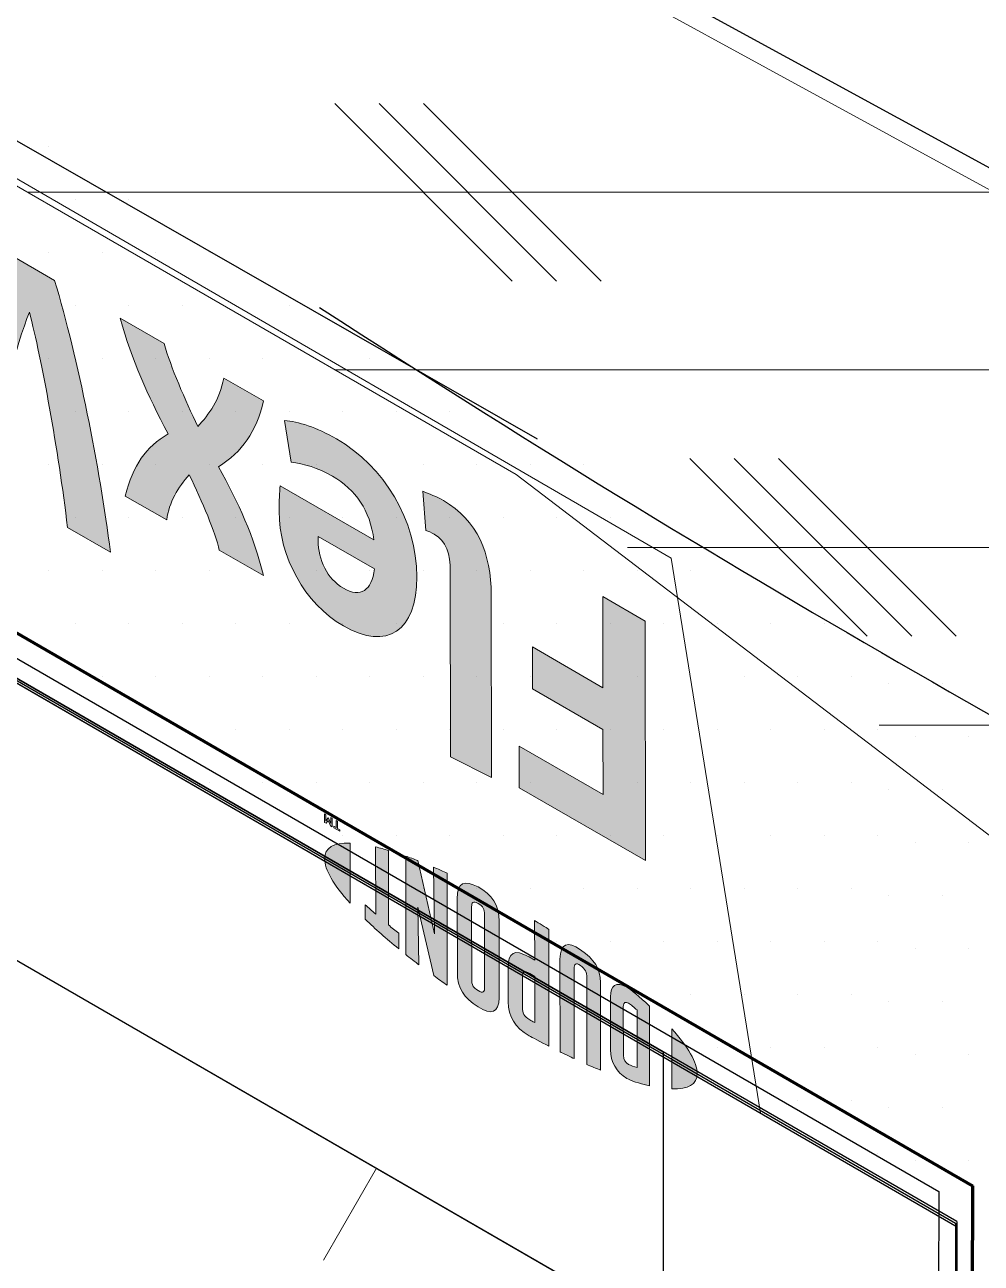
# Model space of a CAD drawing. Header units: inches. Extents: x -17.6 to 82.3, y -15.1 to 23.2.
# Drawn here: x 55.1765 to 55.5132, y 1.4627 to 1.8984 of the extents above; entities that cross this region are included whole.
import ezdxf

# ---------------------------------------------------------------- set-up
doc = ezdxf.new("R2010")
doc.units = ezdxf.units.IN
doc.header["$MEASUREMENT"] = 0
for name, color, linetype, lineweight in [('.ATI-DETAIL', 7, 'Continuous', 0), ('.ATI-HATCH', 7, 'Continuous', 0), ('G-ANNO-TTLB', 7, 'Continuous', 0), ('TYVEK', 7, 'Continuous', 0)]:
    doc.layers.add(name, color=color, linetype=linetype, lineweight=lineweight)

# ---------------------------------------------------------------- blocks, each defined once
blk = doc.blocks.new('Block_257')
at = {"layer": 'TYVEK', "true_color": 0x000000, "transparency": 33554687}
h = blk.add_hatch(color=18, dxfattribs=at)
h.dxf.hatch_style = 2
edge = h.paths.add_edge_path()
edge.add_spline(control_points=[(55.12259, 1.76128), (55.12259, 1.76128), (55.10736, 1.77006), (55.10736, 1.77006), (55.1113, 1.79584), (55.11817, 1.82499), (55.12702, 1.84299), (55.12702, 1.84299), (55.1434, 1.83355), (55.1434, 1.83355), (55.14852, 1.81555), (55.15313, 1.79521), (55.157, 1.77323), (55.16095, 1.7907), (55.16542, 1.80581), (55.17063, 1.81786), (55.17063, 1.81786), (55.18701, 1.80842), (55.18701, 1.80842), (55.19537, 1.78049), (55.20281, 1.7431), (55.20669, 1.71282), (55.20669, 1.71282), (55.19156, 1.72154), (55.19156, 1.72154), (55.18831, 1.74881), (55.18244, 1.78072), (55.17815, 1.79727), (55.17368, 1.78577), (55.16671, 1.7621), (55.1637, 1.73759), (55.1637, 1.73759), (55.15035, 1.74529), (55.15035, 1.74529), (55.1472, 1.77334), (55.1404, 1.80495), (55.13579, 1.82169), (55.13163, 1.81), (55.12571, 1.78489), (55.12259, 1.76128)], knot_values=[0, 0, 0, 0, 1, 1, 1, 2, 2, 2, 3, 3, 3, 4, 4, 4, 5, 5, 5, 6, 6, 6, 7, 7, 7, 8, 8, 8, 9, 9, 9, 10, 10, 10, 11, 11, 11, 12, 12, 12, 13, 13, 13, 13], degree=3, periodic=0)
h = blk.add_hatch(color=18, dxfattribs=at)
h.dxf.hatch_style = 2
edge = h.paths.add_edge_path()
edge.add_spline(control_points=[(55.24473, 1.74289), (55.25173, 1.72995), (55.25726, 1.71846), (55.26051, 1.70455), (55.26051, 1.70455), (55.24496, 1.71351), (55.24496, 1.71351), (55.2436, 1.71971), (55.23901, 1.73054), (55.23441, 1.74005), (55.23055, 1.73566), (55.22722, 1.73047), (55.2265, 1.72415), (55.2265, 1.72415), (55.21189, 1.73257), (55.21189, 1.73257), (55.21459, 1.74353), (55.21918, 1.74968), (55.22699, 1.75444), (55.21947, 1.76852), (55.21436, 1.7799), (55.21007, 1.79513), (55.21007, 1.79513), (55.22561, 1.78617), (55.22561, 1.78617), (55.22781, 1.77816), (55.23303, 1.76612), (55.23742, 1.75698), (55.24138, 1.76131), (55.24513, 1.76637), (55.24659, 1.77408), (55.24659, 1.77408), (55.26057, 1.76602), (55.26057, 1.76602), (55.25797, 1.755), (55.25307, 1.7482), (55.24473, 1.74289)], knot_values=[0, 0, 0, 0, 1, 1, 1, 2, 2, 2, 3, 3, 3, 4, 4, 4, 5, 5, 5, 6, 6, 6, 7, 7, 7, 8, 8, 8, 9, 9, 9, 10, 10, 10, 11, 11, 11, 12, 12, 12, 12], degree=3, periodic=0)
h = blk.add_hatch(color=18, dxfattribs=at)
h.dxf.hatch_style = 2
edge = h.paths.add_edge_path()
edge.add_spline(control_points=[(55.29961, 1.70693), (55.29961, 1.70693), (55.27979, 1.71835), (55.27979, 1.71835), (55.27979, 1.71835), (55.27979, 1.71691), (55.27979, 1.71691), (55.2798, 1.71016), (55.28293, 1.70342), (55.28867, 1.70012), (55.29472, 1.69663), (55.29868, 1.69928), (55.29961, 1.70693)], knot_values=[0, 0, 0, 0, 1, 1, 1, 2, 2, 2, 3, 3, 3, 4, 4, 4, 4], degree=3, periodic=0)
edge = h.paths.add_edge_path()
edge.add_spline(control_points=[(55.26797, 1.75911), (55.27256, 1.75887), (55.27934, 1.75665), (55.28623, 1.75268), (55.30303, 1.743), (55.31451, 1.7241), (55.31453, 1.70411), (55.31454, 1.68496), (55.30402, 1.67803), (55.28868, 1.68687), (55.27501, 1.69475), (55.26603, 1.71112), (55.26602, 1.72725), (55.26601, 1.73087), (55.26622, 1.73388), (55.26643, 1.73617), (55.26643, 1.73617), (55.2994, 1.71716), (55.2994, 1.71716), (55.29803, 1.72758), (55.29313, 1.73474), (55.28478, 1.73955), (55.27967, 1.7425), (55.27477, 1.744), (55.27028, 1.74442), (55.27028, 1.74442), (55.26797, 1.75911), (55.26797, 1.75911)], knot_values=[0, 0, 0, 0, 1, 1, 1, 2, 2, 2, 3, 3, 3, 4, 4, 4, 5, 5, 5, 6, 6, 6, 7, 7, 7, 8, 8, 8, 9, 9, 9, 9], degree=3, periodic=0)
h = blk.add_hatch(color=18, dxfattribs=at)
h.dxf.hatch_style = 2
edge = h.paths.add_edge_path()
edge.add_spline(control_points=[(55.32631, 1.70586), (55.32631, 1.71237), (55.32484, 1.7167), (55.32067, 1.71911), (55.31963, 1.71971), (55.31858, 1.72019), (55.31764, 1.72049), (55.31764, 1.72049), (55.31659, 1.73422), (55.31659, 1.73422), (55.31857, 1.73355), (55.32181, 1.73217), (55.32389, 1.73097), (55.33589, 1.72405), (55.3407, 1.71226), (55.34071, 1.69781), (55.34071, 1.69781), (55.34076, 1.6335), (55.34076, 1.6335), (55.34076, 1.6335), (55.32636, 1.64084), (55.32636, 1.64084), (55.32636, 1.64084), (55.32631, 1.70586), (55.32631, 1.70586)], knot_values=[0, 0, 0, 0, 1, 1, 1, 2, 2, 2, 3, 3, 3, 4, 4, 4, 5, 5, 5, 6, 6, 6, 7, 7, 7, 8, 8, 8, 8], degree=3, periodic=0)
h = blk.add_hatch(color=18, dxfattribs=at)
h.dxf.hatch_style = 2
edge = h.paths.add_edge_path()
edge.add_spline(control_points=[(55.39495, 1.68857), (55.39495, 1.68857), (55.39501, 1.60428), (55.39501, 1.60428), (55.39501, 1.60428), (55.35056, 1.6299), (55.35056, 1.6299), (55.35056, 1.6299), (55.35055, 1.64459), (55.35055, 1.64459), (55.35055, 1.64459), (55.38008, 1.62757), (55.38008, 1.62757), (55.38008, 1.62757), (55.38006, 1.65045), (55.38006, 1.65045), (55.38006, 1.65045), (55.35523, 1.66476), (55.35523, 1.66476), (55.35523, 1.66476), (55.35522, 1.67945), (55.35522, 1.67945), (55.35522, 1.67945), (55.38005, 1.66514), (55.38005, 1.66514), (55.38005, 1.66514), (55.38003, 1.69717), (55.38003, 1.69717), (55.38003, 1.69717), (55.39495, 1.68857), (55.39495, 1.68857)], knot_values=[0, 0, 0, 0, 1, 1, 1, 2, 2, 2, 3, 3, 3, 4, 4, 4, 5, 5, 5, 6, 6, 6, 7, 7, 7, 8, 8, 8, 9, 9, 9, 10, 10, 10, 10], degree=3, periodic=0)
at = {"layer": 'TYVEK'}
for points, knots in [([(55.12259, 1.76128), (55.12259, 1.76128), (55.10736, 1.77006), (55.10736, 1.77006), (55.1113, 1.79584), (55.11817, 1.82499), (55.12702, 1.84299), (55.12702, 1.84299), (55.1434, 1.83355), (55.1434, 1.83355), (55.14852, 1.81555), (55.15313, 1.79521), (55.157, 1.77323), (55.16095, 1.7907), (55.16542, 1.80581), (55.17063, 1.81786), (55.17063, 1.81786), (55.18701, 1.80842), (55.18701, 1.80842), (55.19537, 1.78049), (55.20281, 1.7431), (55.20669, 1.71282), (55.20669, 1.71282), (55.19156, 1.72154), (55.19156, 1.72154), (55.18831, 1.74881), (55.18244, 1.78072), (55.17815, 1.79727), (55.17368, 1.78577), (55.16671, 1.7621), (55.1637, 1.73759), (55.1637, 1.73759), (55.15035, 1.74529), (55.15035, 1.74529), (55.1472, 1.77334), (55.1404, 1.80495), (55.13579, 1.82169), (55.13163, 1.81), (55.12571, 1.78489), (55.12259, 1.76128)], [0, 0, 0, 0, 1, 1, 1, 2, 2, 2, 3, 3, 3, 4, 4, 4, 5, 5, 5, 6, 6, 6, 7, 7, 7, 8, 8, 8, 9, 9, 9, 10, 10, 10, 11, 11, 11, 12, 12, 12, 13, 13, 13, 13]), ([(55.24473, 1.74289), (55.25173, 1.72995), (55.25726, 1.71846), (55.26051, 1.70455), (55.26051, 1.70455), (55.24496, 1.71351), (55.24496, 1.71351), (55.2436, 1.71971), (55.23901, 1.73054), (55.23441, 1.74005), (55.23055, 1.73566), (55.22722, 1.73047), (55.2265, 1.72415), (55.2265, 1.72415), (55.21189, 1.73257), (55.21189, 1.73257), (55.21459, 1.74353), (55.21918, 1.74968), (55.22699, 1.75444), (55.21947, 1.76852), (55.21436, 1.7799), (55.21007, 1.79513), (55.21007, 1.79513), (55.22561, 1.78617), (55.22561, 1.78617), (55.22781, 1.77816), (55.23303, 1.76612), (55.23742, 1.75698), (55.24138, 1.76131), (55.24513, 1.76637), (55.24659, 1.77408), (55.24659, 1.77408), (55.26057, 1.76602), (55.26057, 1.76602), (55.25797, 1.755), (55.25307, 1.7482), (55.24473, 1.74289)], [0, 0, 0, 0, 1, 1, 1, 2, 2, 2, 3, 3, 3, 4, 4, 4, 5, 5, 5, 6, 6, 6, 7, 7, 7, 8, 8, 8, 9, 9, 9, 10, 10, 10, 11, 11, 11, 12, 12, 12, 12]), ([(55.26797, 1.75911), (55.27256, 1.75887), (55.27934, 1.75665), (55.28623, 1.75268), (55.30303, 1.743), (55.31451, 1.7241), (55.31453, 1.70411), (55.31454, 1.68496), (55.30402, 1.67803), (55.28868, 1.68687), (55.27501, 1.69475), (55.26603, 1.71112), (55.26602, 1.72725), (55.26601, 1.73087), (55.26622, 1.73388), (55.26643, 1.73617), (55.26643, 1.73617), (55.2994, 1.71716), (55.2994, 1.71716), (55.29803, 1.72758), (55.29313, 1.73474), (55.28478, 1.73955), (55.27967, 1.7425), (55.27477, 1.744), (55.27028, 1.74442), (55.27028, 1.74442), (55.26797, 1.75911), (55.26797, 1.75911)], [0, 0, 0, 0, 1, 1, 1, 2, 2, 2, 3, 3, 3, 4, 4, 4, 5, 5, 5, 6, 6, 6, 7, 7, 7, 8, 8, 8, 9, 9, 9, 9]), ([(55.32631, 1.70586), (55.32631, 1.71237), (55.32484, 1.7167), (55.32067, 1.71911), (55.31963, 1.71971), (55.31858, 1.72019), (55.31764, 1.72049), (55.31764, 1.72049), (55.31659, 1.73422), (55.31659, 1.73422), (55.31857, 1.73355), (55.32181, 1.73217), (55.32389, 1.73097), (55.33589, 1.72405), (55.3407, 1.71226), (55.34071, 1.69781), (55.34071, 1.69781), (55.34076, 1.6335), (55.34076, 1.6335), (55.34076, 1.6335), (55.32636, 1.64084), (55.32636, 1.64084), (55.32636, 1.64084), (55.32631, 1.70586), (55.32631, 1.70586)], [0, 0, 0, 0, 1, 1, 1, 2, 2, 2, 3, 3, 3, 4, 4, 4, 5, 5, 5, 6, 6, 6, 7, 7, 7, 8, 8, 8, 8]), ([(55.29961, 1.70693), (55.29961, 1.70693), (55.27979, 1.71835), (55.27979, 1.71835), (55.27979, 1.71835), (55.27979, 1.71691), (55.27979, 1.71691), (55.2798, 1.71016), (55.28293, 1.70342), (55.28867, 1.70012), (55.29472, 1.69663), (55.29868, 1.69928), (55.29961, 1.70693)], [0, 0, 0, 0, 1, 1, 1, 2, 2, 2, 3, 3, 3, 4, 4, 4, 4]), ([(55.39495, 1.68857), (55.39495, 1.68857), (55.39501, 1.60428), (55.39501, 1.60428), (55.39501, 1.60428), (55.35056, 1.6299), (55.35056, 1.6299), (55.35056, 1.6299), (55.35055, 1.64459), (55.35055, 1.64459), (55.35055, 1.64459), (55.38008, 1.62757), (55.38008, 1.62757), (55.38008, 1.62757), (55.38006, 1.65045), (55.38006, 1.65045), (55.38006, 1.65045), (55.35523, 1.66476), (55.35523, 1.66476), (55.35523, 1.66476), (55.35522, 1.67945), (55.35522, 1.67945), (55.35522, 1.67945), (55.38005, 1.66514), (55.38005, 1.66514), (55.38005, 1.66514), (55.38003, 1.69717), (55.38003, 1.69717), (55.38003, 1.69717), (55.39495, 1.68857), (55.39495, 1.68857)], [0, 0, 0, 0, 1, 1, 1, 2, 2, 2, 3, 3, 3, 4, 4, 4, 5, 5, 5, 6, 6, 6, 7, 7, 7, 8, 8, 8, 9, 9, 9, 10, 10, 10, 10])]:
    blk.add_open_spline(points, degree=3, knots=knots, dxfattribs=at)
blk = doc.blocks.new('Block_258')
at = {"layer": 'TYVEK', "true_color": 0x000000, "transparency": 33554687}
h = blk.add_hatch(color=18, dxfattribs=at)
h.dxf.hatch_style = 2
edge = h.paths.add_edge_path()
edge.add_spline(control_points=[(55.28471, 1.61619), (55.28471, 1.61619), (55.28417, 1.6165), (55.28417, 1.6165), (55.28417, 1.6165), (55.28337, 1.61841), (55.28337, 1.61841), (55.28337, 1.61841), (55.28257, 1.61742), (55.28257, 1.61742), (55.28257, 1.61742), (55.28205, 1.61772), (55.28205, 1.61772), (55.28205, 1.61772), (55.28204, 1.62077), (55.28204, 1.62077), (55.28204, 1.62077), (55.28253, 1.62049), (55.28253, 1.62049), (55.28253, 1.62049), (55.28254, 1.61832), (55.28254, 1.61832), (55.28254, 1.61832), (55.28335, 1.61931), (55.28335, 1.61931), (55.28335, 1.61931), (55.2834, 1.61928), (55.2834, 1.61928), (55.2834, 1.61928), (55.28422, 1.61735), (55.28422, 1.61735), (55.28422, 1.61735), (55.28422, 1.61952), (55.28422, 1.61952), (55.28422, 1.61952), (55.2847, 1.61924), (55.2847, 1.61924), (55.2847, 1.61924), (55.28471, 1.61619), (55.28471, 1.61619)], knot_values=[0, 0, 0, 0, 1, 1, 1, 2, 2, 2, 3, 3, 3, 4, 4, 4, 5, 5, 5, 6, 6, 6, 7, 7, 7, 8, 8, 8, 9, 9, 9, 10, 10, 10, 11, 11, 11, 12, 12, 12, 13, 13, 13, 13], degree=3, periodic=0)
edge = h.paths.add_edge_path()
edge.add_spline(control_points=[(55.28659, 1.61564), (55.28659, 1.61564), (55.28741, 1.61517), (55.28741, 1.61517), (55.28741, 1.61517), (55.28741, 1.61463), (55.28741, 1.61463), (55.28741, 1.61463), (55.28527, 1.61586), (55.28527, 1.61586), (55.28527, 1.61586), (55.28527, 1.6164), (55.28527, 1.6164), (55.28527, 1.6164), (55.28609, 1.61593), (55.28609, 1.61593), (55.28609, 1.61593), (55.28609, 1.61844), (55.28609, 1.61844), (55.28609, 1.61844), (55.28659, 1.61815), (55.28659, 1.61815), (55.28659, 1.61815), (55.28659, 1.61564), (55.28659, 1.61564)], knot_values=[0, 0, 0, 0, 1, 1, 1, 2, 2, 2, 3, 3, 3, 4, 4, 4, 5, 5, 5, 6, 6, 6, 7, 7, 7, 8, 8, 8, 8], degree=3, periodic=0)
h = blk.add_hatch(color=18, dxfattribs=at)
h.dxf.hatch_style = 2
edge = h.paths.add_edge_path()
edge.add_spline(control_points=[(55.28206, 1.60498), (55.28205, 1.60887), (55.28532, 1.61061), (55.291, 1.61045), (55.291, 1.61045), (55.29102, 1.58928), (55.29102, 1.58928), (55.28533, 1.59565), (55.28206, 1.60114), (55.28206, 1.60498)], knot_values=[0, 0, 0, 0, 1, 1, 1, 2, 2, 2, 3, 3, 3, 3], degree=3, periodic=0)
h = blk.add_hatch(color=18, dxfattribs=at)
h.dxf.hatch_style = 2
edge = h.paths.add_edge_path()
edge.add_spline(control_points=[(55.30816, 1.57873), (55.30693, 1.5797), (55.30571, 1.58069), (55.30452, 1.58168), (55.30452, 1.58168), (55.3045, 1.60789), (55.3045, 1.60789), (55.3034, 1.60823), (55.30137, 1.60879), (55.30002, 1.6091), (55.30002, 1.6091), (55.30004, 1.5855), (55.30004, 1.5855), (55.29874, 1.58663), (55.29751, 1.58773), (55.29639, 1.58875), (55.29639, 1.58875), (55.29639, 1.58369), (55.29639, 1.58369), (55.29993, 1.58023), (55.30373, 1.57688), (55.30817, 1.57325), (55.30817, 1.57325), (55.30816, 1.57873), (55.30816, 1.57873)], knot_values=[0, 0, 0, 0, 1, 1, 1, 2, 2, 2, 3, 3, 3, 4, 4, 4, 5, 5, 5, 6, 6, 6, 7, 7, 7, 8, 8, 8, 8], degree=3, periodic=0)
h = blk.add_hatch(color=18, dxfattribs=at)
h.dxf.hatch_style = 2
edge = h.paths.add_edge_path()
edge.add_spline(control_points=[(55.3149, 1.5879), (55.3149, 1.5879), (55.32046, 1.56382), (55.32046, 1.56382), (55.32197, 1.56272), (55.32379, 1.56143), (55.3252, 1.56047), (55.3252, 1.56047), (55.32517, 1.5999), (55.32517, 1.5999), (55.32418, 1.60036), (55.32166, 1.60149), (55.32036, 1.60204), (55.32036, 1.60204), (55.32077, 1.57858), (55.32077, 1.57858), (55.32077, 1.57858), (55.31489, 1.60429), (55.31489, 1.60429), (55.31364, 1.60478), (55.31181, 1.60547), (55.31062, 1.60589), (55.31062, 1.60589), (55.31064, 1.57125), (55.31064, 1.57125), (55.31189, 1.57025), (55.31416, 1.56849), (55.31526, 1.56767), (55.31526, 1.56767), (55.3149, 1.5879), (55.3149, 1.5879)], knot_values=[0, 0, 0, 0, 1, 1, 1, 2, 2, 2, 3, 3, 3, 4, 4, 4, 5, 5, 5, 6, 6, 6, 7, 7, 7, 8, 8, 8, 9, 9, 9, 10, 10, 10, 10], degree=3, periodic=0)
h = blk.add_hatch(color=18, dxfattribs=at)
h.dxf.hatch_style = 2
edge = h.paths.add_edge_path()
edge.add_spline(control_points=[(55.33382, 1.58802), (55.33382, 1.58964), (55.33429, 1.59021), (55.33606, 1.58925), (55.33788, 1.58826), (55.33838, 1.58707), (55.33838, 1.58539), (55.33838, 1.58539), (55.3384, 1.55978), (55.3384, 1.55978), (55.3384, 1.55809), (55.33791, 1.55745), (55.33608, 1.55856), (55.33431, 1.55964), (55.33384, 1.56078), (55.33384, 1.5624), (55.33384, 1.5624), (55.33382, 1.58802), (55.33382, 1.58802)], knot_values=[0, 0, 0, 0, 1, 1, 1, 2, 2, 2, 3, 3, 3, 4, 4, 4, 5, 5, 5, 6, 6, 6, 6], degree=3, periodic=0)
edge = h.paths.add_edge_path()
edge.add_spline(control_points=[(55.33609, 1.55282), (55.34072, 1.54989), (55.34348, 1.55066), (55.34348, 1.55607), (55.34348, 1.55607), (55.34346, 1.58295), (55.34346, 1.58295), (55.34345, 1.58866), (55.34095, 1.59245), (55.33606, 1.59502), (55.33126, 1.59754), (55.32877, 1.59688), (55.32877, 1.59081), (55.32877, 1.59081), (55.32879, 1.56515), (55.32879, 1.56515), (55.32879, 1.55936), (55.33106, 1.556), (55.33609, 1.55282)], knot_values=[0, 0, 0, 0, 1, 1, 1, 2, 2, 2, 3, 3, 3, 4, 4, 4, 5, 5, 5, 6, 6, 6, 6], degree=3, periodic=0)
h = blk.add_hatch(color=18, dxfattribs=at)
h.dxf.hatch_style = 2
edge = h.paths.add_edge_path()
edge.add_spline(control_points=[(55.3517, 1.56337), (55.3517, 1.56514), (55.35223, 1.56573), (55.35426, 1.56456), (55.35426, 1.56456), (55.35602, 1.56356), (55.35602, 1.56356), (55.35602, 1.56356), (55.35603, 1.54734), (55.35603, 1.54734), (55.35525, 1.54775), (55.35483, 1.54797), (55.35436, 1.54824), (55.35217, 1.54951), (55.35171, 1.55074), (55.35171, 1.55254), (55.35171, 1.55254), (55.3517, 1.56337), (55.3517, 1.56337)], knot_values=[0, 0, 0, 0, 1, 1, 1, 2, 2, 2, 3, 3, 3, 4, 4, 4, 5, 5, 5, 6, 6, 6, 6], degree=3, periodic=0)
edge = h.paths.add_edge_path()
edge.add_spline(control_points=[(55.35408, 1.54268), (55.35495, 1.54218), (55.35812, 1.54047), (55.36103, 1.53899), (55.36103, 1.53899), (55.361, 1.58008), (55.361, 1.58008), (55.36001, 1.58071), (55.35741, 1.58237), (55.356, 1.58322), (55.356, 1.58322), (55.35601, 1.56927), (55.35601, 1.56927), (55.35601, 1.56927), (55.35406, 1.57039), (55.35406, 1.57039), (55.34882, 1.57339), (55.34664, 1.57193), (55.34665, 1.56672), (55.34665, 1.56672), (55.34665, 1.55461), (55.34665, 1.55461), (55.34666, 1.5495), (55.34911, 1.54554), (55.35408, 1.54268)], knot_values=[0, 0, 0, 0, 1, 1, 1, 2, 2, 2, 3, 3, 3, 4, 4, 4, 5, 5, 5, 6, 6, 6, 7, 7, 7, 8, 8, 8, 8], degree=3, periodic=0)
h = blk.add_hatch(color=18, dxfattribs=at)
h.dxf.hatch_style = 2
edge = h.paths.add_edge_path()
edge.add_spline(control_points=[(55.36992, 1.56628), (55.36992, 1.5679), (55.3704, 1.56865), (55.37215, 1.56739), (55.37388, 1.56616), (55.37434, 1.56505), (55.37434, 1.56312), (55.37434, 1.56312), (55.37437, 1.5326), (55.37437, 1.5326), (55.37551, 1.53208), (55.37806, 1.53102), (55.37916, 1.53057), (55.37916, 1.53057), (55.37913, 1.56144), (55.37913, 1.56144), (55.37913, 1.56637), (55.37706, 1.56949), (55.37215, 1.57296), (55.36766, 1.57615), (55.36491, 1.57511), (55.36492, 1.56964), (55.36492, 1.56964), (55.36494, 1.53702), (55.36494, 1.53702), (55.36588, 1.53654), (55.36895, 1.53507), (55.36994, 1.53462), (55.36994, 1.53462), (55.36992, 1.56628), (55.36992, 1.56628)], knot_values=[0, 0, 0, 0, 1, 1, 1, 2, 2, 2, 3, 3, 3, 4, 4, 4, 5, 5, 5, 6, 6, 6, 7, 7, 7, 8, 8, 8, 9, 9, 9, 10, 10, 10, 10], degree=3, periodic=0)
h = blk.add_hatch(color=18, dxfattribs=at)
h.dxf.hatch_style = 2
edge = h.paths.add_edge_path()
edge.add_spline(control_points=[(55.38721, 1.55302), (55.38721, 1.55465), (55.38805, 1.5547), (55.38906, 1.55412), (55.38985, 1.55367), (55.39106, 1.55264), (55.39205, 1.55175), (55.39205, 1.55175), (55.39207, 1.53152), (55.39207, 1.53152), (55.39108, 1.53179), (55.38987, 1.53216), (55.38908, 1.53261), (55.38807, 1.53319), (55.38722, 1.53422), (55.38722, 1.53584), (55.38722, 1.53584), (55.38721, 1.55302), (55.38721, 1.55302)], knot_values=[0, 0, 0, 0, 1, 1, 1, 2, 2, 2, 3, 3, 3, 4, 4, 4, 5, 5, 5, 6, 6, 6, 6], degree=3, periodic=0)
edge = h.paths.add_edge_path()
edge.add_spline(control_points=[(55.38842, 1.5277), (55.39001, 1.52679), (55.3923, 1.52601), (55.39645, 1.52509), (55.39645, 1.52509), (55.39643, 1.55314), (55.39643, 1.55314), (55.39278, 1.55652), (55.38999, 1.55887), (55.3884, 1.55979), (55.38474, 1.5619), (55.38268, 1.5605), (55.38268, 1.55636), (55.38268, 1.55636), (55.38269, 1.53773), (55.38269, 1.53773), (55.3827, 1.53358), (55.38476, 1.52981), (55.38842, 1.5277)], knot_values=[0, 0, 0, 0, 1, 1, 1, 2, 2, 2, 3, 3, 3, 4, 4, 4, 5, 5, 5, 6, 6, 6, 6], degree=3, periodic=0)
h = blk.add_hatch(color=18, dxfattribs=at)
h.dxf.hatch_style = 2
edge = h.paths.add_edge_path()
edge.add_spline(control_points=[(55.41325, 1.52937), (55.41325, 1.53324), (55.40999, 1.53875), (55.4043, 1.54515), (55.4043, 1.54515), (55.40431, 1.52399), (55.40431, 1.52399), (55.41, 1.5238), (55.41326, 1.52553), (55.41325, 1.52937)], knot_values=[0, 0, 0, 0, 1, 1, 1, 2, 2, 2, 3, 3, 3, 3], degree=3, periodic=0)
at = {"layer": 'TYVEK'}
for points, knots in [([(55.28471, 1.61619), (55.28471, 1.61619), (55.28417, 1.6165), (55.28417, 1.6165), (55.28417, 1.6165), (55.28337, 1.61841), (55.28337, 1.61841), (55.28337, 1.61841), (55.28257, 1.61742), (55.28257, 1.61742), (55.28257, 1.61742), (55.28205, 1.61772), (55.28205, 1.61772), (55.28205, 1.61772), (55.28204, 1.62077), (55.28204, 1.62077), (55.28204, 1.62077), (55.28253, 1.62049), (55.28253, 1.62049), (55.28253, 1.62049), (55.28254, 1.61832), (55.28254, 1.61832), (55.28254, 1.61832), (55.28335, 1.61931), (55.28335, 1.61931), (55.28335, 1.61931), (55.2834, 1.61928), (55.2834, 1.61928), (55.2834, 1.61928), (55.28422, 1.61735), (55.28422, 1.61735), (55.28422, 1.61735), (55.28422, 1.61952), (55.28422, 1.61952), (55.28422, 1.61952), (55.2847, 1.61924), (55.2847, 1.61924), (55.2847, 1.61924), (55.28471, 1.61619), (55.28471, 1.61619)], [0, 0, 0, 0, 1, 1, 1, 2, 2, 2, 3, 3, 3, 4, 4, 4, 5, 5, 5, 6, 6, 6, 7, 7, 7, 8, 8, 8, 9, 9, 9, 10, 10, 10, 11, 11, 11, 12, 12, 12, 13, 13, 13, 13]), ([(55.28659, 1.61564), (55.28659, 1.61564), (55.28741, 1.61517), (55.28741, 1.61517), (55.28741, 1.61517), (55.28741, 1.61463), (55.28741, 1.61463), (55.28741, 1.61463), (55.28527, 1.61586), (55.28527, 1.61586), (55.28527, 1.61586), (55.28527, 1.6164), (55.28527, 1.6164), (55.28527, 1.6164), (55.28609, 1.61593), (55.28609, 1.61593), (55.28609, 1.61593), (55.28609, 1.61844), (55.28609, 1.61844), (55.28609, 1.61844), (55.28659, 1.61815), (55.28659, 1.61815), (55.28659, 1.61815), (55.28659, 1.61564), (55.28659, 1.61564)], [0, 0, 0, 0, 1, 1, 1, 2, 2, 2, 3, 3, 3, 4, 4, 4, 5, 5, 5, 6, 6, 6, 7, 7, 7, 8, 8, 8, 8]), ([(55.28206, 1.60498), (55.28205, 1.60887), (55.28532, 1.61061), (55.291, 1.61045), (55.291, 1.61045), (55.29102, 1.58928), (55.29102, 1.58928), (55.28533, 1.59565), (55.28206, 1.60114), (55.28206, 1.60498)], [0, 0, 0, 0, 1, 1, 1, 2, 2, 2, 3, 3, 3, 3]), ([(55.30816, 1.57873), (55.30693, 1.5797), (55.30571, 1.58069), (55.30452, 1.58168), (55.30452, 1.58168), (55.3045, 1.60789), (55.3045, 1.60789), (55.3034, 1.60823), (55.30137, 1.60879), (55.30002, 1.6091), (55.30002, 1.6091), (55.30004, 1.5855), (55.30004, 1.5855), (55.29874, 1.58663), (55.29751, 1.58773), (55.29639, 1.58875), (55.29639, 1.58875), (55.29639, 1.58369), (55.29639, 1.58369), (55.29993, 1.58023), (55.30373, 1.57688), (55.30817, 1.57325), (55.30817, 1.57325), (55.30816, 1.57873), (55.30816, 1.57873)], [0, 0, 0, 0, 1, 1, 1, 2, 2, 2, 3, 3, 3, 4, 4, 4, 5, 5, 5, 6, 6, 6, 7, 7, 7, 8, 8, 8, 8]), ([(55.3149, 1.5879), (55.3149, 1.5879), (55.32046, 1.56382), (55.32046, 1.56382), (55.32197, 1.56272), (55.32379, 1.56143), (55.3252, 1.56047), (55.3252, 1.56047), (55.32517, 1.5999), (55.32517, 1.5999), (55.32418, 1.60036), (55.32166, 1.60149), (55.32036, 1.60204), (55.32036, 1.60204), (55.32077, 1.57858), (55.32077, 1.57858), (55.32077, 1.57858), (55.31489, 1.60429), (55.31489, 1.60429), (55.31364, 1.60478), (55.31181, 1.60547), (55.31062, 1.60589), (55.31062, 1.60589), (55.31064, 1.57125), (55.31064, 1.57125), (55.31189, 1.57025), (55.31416, 1.56849), (55.31526, 1.56767), (55.31526, 1.56767), (55.3149, 1.5879), (55.3149, 1.5879)], [0, 0, 0, 0, 1, 1, 1, 2, 2, 2, 3, 3, 3, 4, 4, 4, 5, 5, 5, 6, 6, 6, 7, 7, 7, 8, 8, 8, 9, 9, 9, 10, 10, 10, 10]), ([(55.33609, 1.55282), (55.34072, 1.54989), (55.34348, 1.55066), (55.34348, 1.55607), (55.34348, 1.55607), (55.34346, 1.58295), (55.34346, 1.58295), (55.34345, 1.58866), (55.34095, 1.59245), (55.33606, 1.59502), (55.33126, 1.59754), (55.32877, 1.59688), (55.32877, 1.59081), (55.32877, 1.59081), (55.32879, 1.56515), (55.32879, 1.56515), (55.32879, 1.55936), (55.33106, 1.556), (55.33609, 1.55282)], [0, 0, 0, 0, 1, 1, 1, 2, 2, 2, 3, 3, 3, 4, 4, 4, 5, 5, 5, 6, 6, 6, 6]), ([(55.33382, 1.58802), (55.33382, 1.58964), (55.33429, 1.59021), (55.33606, 1.58925), (55.33788, 1.58826), (55.33838, 1.58707), (55.33838, 1.58539), (55.33838, 1.58539), (55.3384, 1.55978), (55.3384, 1.55978), (55.3384, 1.55809), (55.33791, 1.55745), (55.33608, 1.55856), (55.33431, 1.55964), (55.33384, 1.56078), (55.33384, 1.5624), (55.33384, 1.5624), (55.33382, 1.58802), (55.33382, 1.58802)], [0, 0, 0, 0, 1, 1, 1, 2, 2, 2, 3, 3, 3, 4, 4, 4, 5, 5, 5, 6, 6, 6, 6]), ([(55.35408, 1.54268), (55.35495, 1.54218), (55.35812, 1.54047), (55.36103, 1.53899), (55.36103, 1.53899), (55.361, 1.58008), (55.361, 1.58008), (55.36001, 1.58071), (55.35741, 1.58237), (55.356, 1.58322), (55.356, 1.58322), (55.35601, 1.56927), (55.35601, 1.56927), (55.35601, 1.56927), (55.35406, 1.57039), (55.35406, 1.57039), (55.34882, 1.57339), (55.34664, 1.57193), (55.34665, 1.56672), (55.34665, 1.56672), (55.34665, 1.55461), (55.34665, 1.55461), (55.34666, 1.5495), (55.34911, 1.54554), (55.35408, 1.54268)], [0, 0, 0, 0, 1, 1, 1, 2, 2, 2, 3, 3, 3, 4, 4, 4, 5, 5, 5, 6, 6, 6, 7, 7, 7, 8, 8, 8, 8]), ([(55.36992, 1.56628), (55.36992, 1.5679), (55.3704, 1.56865), (55.37215, 1.56739), (55.37388, 1.56616), (55.37434, 1.56505), (55.37434, 1.56312), (55.37434, 1.56312), (55.37437, 1.5326), (55.37437, 1.5326), (55.37551, 1.53208), (55.37806, 1.53102), (55.37916, 1.53057), (55.37916, 1.53057), (55.37913, 1.56144), (55.37913, 1.56144), (55.37913, 1.56637), (55.37706, 1.56949), (55.37215, 1.57296), (55.36766, 1.57615), (55.36491, 1.57511), (55.36492, 1.56964), (55.36492, 1.56964), (55.36494, 1.53702), (55.36494, 1.53702), (55.36588, 1.53654), (55.36895, 1.53507), (55.36994, 1.53462), (55.36994, 1.53462), (55.36992, 1.56628), (55.36992, 1.56628)], [0, 0, 0, 0, 1, 1, 1, 2, 2, 2, 3, 3, 3, 4, 4, 4, 5, 5, 5, 6, 6, 6, 7, 7, 7, 8, 8, 8, 9, 9, 9, 10, 10, 10, 10]), ([(55.3517, 1.56337), (55.3517, 1.56514), (55.35223, 1.56573), (55.35426, 1.56456), (55.35426, 1.56456), (55.35602, 1.56356), (55.35602, 1.56356), (55.35602, 1.56356), (55.35603, 1.54734), (55.35603, 1.54734), (55.35525, 1.54775), (55.35483, 1.54797), (55.35436, 1.54824), (55.35217, 1.54951), (55.35171, 1.55074), (55.35171, 1.55254), (55.35171, 1.55254), (55.3517, 1.56337), (55.3517, 1.56337)], [0, 0, 0, 0, 1, 1, 1, 2, 2, 2, 3, 3, 3, 4, 4, 4, 5, 5, 5, 6, 6, 6, 6]), ([(55.38842, 1.5277), (55.39001, 1.52679), (55.3923, 1.52601), (55.39645, 1.52509), (55.39645, 1.52509), (55.39643, 1.55314), (55.39643, 1.55314), (55.39278, 1.55652), (55.38999, 1.55887), (55.3884, 1.55979), (55.38474, 1.5619), (55.38268, 1.5605), (55.38268, 1.55636), (55.38268, 1.55636), (55.38269, 1.53773), (55.38269, 1.53773), (55.3827, 1.53358), (55.38476, 1.52981), (55.38842, 1.5277)], [0, 0, 0, 0, 1, 1, 1, 2, 2, 2, 3, 3, 3, 4, 4, 4, 5, 5, 5, 6, 6, 6, 6]), ([(55.38721, 1.55302), (55.38721, 1.55465), (55.38805, 1.5547), (55.38906, 1.55412), (55.38985, 1.55367), (55.39106, 1.55264), (55.39205, 1.55175), (55.39205, 1.55175), (55.39207, 1.53152), (55.39207, 1.53152), (55.39108, 1.53179), (55.38987, 1.53216), (55.38908, 1.53261), (55.38807, 1.53319), (55.38722, 1.53422), (55.38722, 1.53584), (55.38722, 1.53584), (55.38721, 1.55302), (55.38721, 1.55302)], [0, 0, 0, 0, 1, 1, 1, 2, 2, 2, 3, 3, 3, 4, 4, 4, 5, 5, 5, 6, 6, 6, 6]), ([(55.41325, 1.52937), (55.41325, 1.53324), (55.40999, 1.53875), (55.4043, 1.54515), (55.4043, 1.54515), (55.40431, 1.52399), (55.40431, 1.52399), (55.41, 1.5238), (55.41326, 1.52553), (55.41325, 1.52937)], [0, 0, 0, 0, 1, 1, 1, 2, 2, 2, 3, 3, 3, 3])]:
    blk.add_open_spline(points, degree=3, knots=knots, dxfattribs=at)
blk = doc.blocks.new('Block_256')
at = {"layer": 'TYVEK'}
for name in ['Block_257', 'Block_258']:
    blk.add_blockref(name, (0, 0), dxfattribs=at)
blk = doc.blocks.new('Block_255')
at = {"layer": 'TYVEK'}
blk.add_blockref('Block_256', (0, 0), dxfattribs=at)
blk = doc.blocks.new('Block_254')
at = {"layer": 'TYVEK'}
blk.add_lwpolyline([(55.43552, 1.51548), (52.82114, 3.0271), (52.79864, 3.22093), (55.40403, 1.71073)], close=True, dxfattribs=at)
blk.add_blockref('Block_255', (0, 0), dxfattribs=at)
blk = doc.blocks.new('Block_361')
at = {"layer": '.ATI-HATCH', "color": 8, "lineweight": 0, "true_color": 0x808080}
for p, q in [((55.34811, 1.80821), (55.28561, 1.87071)), ((55.36374, 1.80821), (55.30124, 1.87071)), ((55.37936, 1.80821), (55.31686, 1.87071)), ((55.17751, 1.83946), (55.51772, 1.83946)), ((55.28576, 1.77696), (55.63227, 1.77696)), ((55.47311, 1.68321), (55.41061, 1.74571)), ((55.48874, 1.68321), (55.42624, 1.74571)), ((55.50436, 1.68321), (55.44186, 1.74571)), ((55.3887, 1.71446), (55.74682, 1.71446)), ((55.47724, 1.65196), (55.86136, 1.65196))]:
    blk.add_line(p, q, dxfattribs=at)
at = {"layer": '.ATI-HATCH'}
blk.add_lwpolyline([(52.45991, 3.50789), (52.64584, 3.25051), (52.79639, 3.2142), (55.34948, 1.74018), (55.64112, 1.51796), (55.95209, 1.60246)], close=True, dxfattribs=at)
blk = doc.blocks.new('Block_366')
at = {"layer": '.ATI-HATCH', "color": 8, "lineweight": 0, "true_color": 0x808080}
for p, q in [((55.18491, 1.8554), (55.18491, 1.8554)), ((55.19433, 1.83676), (55.19433, 1.83676)), ((55.21316, 1.83676), (55.21316, 1.83676)), ((55.18491, 1.81813), (55.18491, 1.81813)), ((55.20375, 1.81813), (55.20375, 1.81813)), ((55.22258, 1.81813), (55.22258, 1.81813)), ((55.24141, 1.81813), (55.24141, 1.81813)), ((55.19433, 1.79949), (55.19433, 1.79949)), ((55.21316, 1.79949), (55.21316, 1.79949)), ((55.232, 1.79949), (55.232, 1.79949)), ((55.25083, 1.79949), (55.25083, 1.79949)), ((55.26966, 1.79949), (55.26966, 1.79949)), ((55.18491, 1.78085), (55.18491, 1.78085)), ((55.20375, 1.78085), (55.20375, 1.78085)), ((55.22258, 1.78085), (55.22258, 1.78085)), ((55.24141, 1.78085), (55.24141, 1.78085)), ((55.26024, 1.78085), (55.26024, 1.78085)), ((55.27908, 1.78085), (55.27908, 1.78085)), ((55.29791, 1.78085), (55.29791, 1.78085)), ((55.19433, 1.76221), (55.19433, 1.76221)), ((55.21316, 1.76221), (55.21316, 1.76221)), ((55.232, 1.76221), (55.232, 1.76221)), ((55.25083, 1.76221), (55.25083, 1.76221)), ((55.26966, 1.76221), (55.26966, 1.76221)), ((55.28849, 1.76221), (55.28849, 1.76221)), ((55.30733, 1.76221), (55.30733, 1.76221)), ((55.32616, 1.76221), (55.32616, 1.76221)), ((55.18491, 1.74357), (55.18491, 1.74357)), ((55.20375, 1.74357), (55.20375, 1.74357)), ((55.22258, 1.74357), (55.22258, 1.74357)), ((55.24141, 1.74357), (55.24141, 1.74357)), ((55.26024, 1.74357), (55.26024, 1.74357)), ((55.27908, 1.74357), (55.27908, 1.74357)), ((55.29791, 1.74357), (55.29791, 1.74357)), ((55.31674, 1.74357), (55.31674, 1.74357)), ((55.33558, 1.74357), (55.33558, 1.74357)), ((55.35441, 1.74357), (55.35441, 1.74357)), ((55.37324, 1.74357), (55.37324, 1.74357)), ((55.19433, 1.72494), (55.19433, 1.72494)), ((55.21316, 1.72494), (55.21316, 1.72494)), ((55.232, 1.72494), (55.232, 1.72494)), ((55.25083, 1.72494), (55.25083, 1.72494)), ((55.26966, 1.72494), (55.26966, 1.72494)), ((55.28849, 1.72494), (55.28849, 1.72494)), ((55.30733, 1.72494), (55.30733, 1.72494)), ((55.32616, 1.72494), (55.32616, 1.72494)), ((55.34499, 1.72494), (55.34499, 1.72494)), ((55.36383, 1.72494), (55.36383, 1.72494)), ((55.38266, 1.72494), (55.38266, 1.72494)), ((55.18491, 1.7063), (55.18491, 1.7063)), ((55.20375, 1.7063), (55.20375, 1.7063)), ((55.22258, 1.7063), (55.22258, 1.7063)), ((55.24141, 1.7063), (55.24141, 1.7063)), ((55.26024, 1.7063), (55.26024, 1.7063)), ((55.27908, 1.7063), (55.27908, 1.7063)), ((55.29791, 1.7063), (55.29791, 1.7063)), ((55.31674, 1.7063), (55.31674, 1.7063)), ((55.33558, 1.7063), (55.33558, 1.7063)), ((55.35441, 1.7063), (55.35441, 1.7063)), ((55.37324, 1.7063), (55.37324, 1.7063)), ((55.39208, 1.7063), (55.39208, 1.7063)), ((55.41091, 1.7063), (55.41091, 1.7063)), ((55.19433, 1.68766), (55.19433, 1.68766)), ((55.21316, 1.68766), (55.21316, 1.68766)), ((55.232, 1.68766), (55.232, 1.68766)), ((55.25083, 1.68766), (55.25083, 1.68766)), ((55.26966, 1.68766), (55.26966, 1.68766)), ((55.28849, 1.68766), (55.28849, 1.68766)), ((55.30733, 1.68766), (55.30733, 1.68766)), ((55.32616, 1.68766), (55.32616, 1.68766)), ((55.34499, 1.68766), (55.34499, 1.68766)), ((55.36383, 1.68766), (55.36383, 1.68766)), ((55.38266, 1.68766), (55.38266, 1.68766)), ((55.40149, 1.68766), (55.40149, 1.68766)), ((55.42032, 1.68766), (55.42032, 1.68766)), ((55.43916, 1.68766), (55.43916, 1.68766)), ((55.45799, 1.68766), (55.45799, 1.68766)), ((55.20375, 1.66902), (55.20375, 1.66902)), ((55.22258, 1.66902), (55.22258, 1.66902)), ((55.24141, 1.66902), (55.24141, 1.66902)), ((55.26024, 1.66902), (55.26024, 1.66902)), ((55.27908, 1.66902), (55.27908, 1.66902)), ((55.29791, 1.66902), (55.29791, 1.66902)), ((55.31674, 1.66902), (55.31674, 1.66902)), ((55.33558, 1.66902), (55.33558, 1.66902)), ((55.35441, 1.66902), (55.35441, 1.66902)), ((55.37324, 1.66902), (55.37324, 1.66902)), ((55.39208, 1.66902), (55.39208, 1.66902)), ((55.41091, 1.66902), (55.41091, 1.66902)), ((55.42974, 1.66902), (55.42974, 1.66902)), ((55.44857, 1.66902), (55.44857, 1.66902)), ((55.46741, 1.66902), (55.46741, 1.66902)), ((55.21316, 1.65039), (55.21316, 1.65039)), ((55.232, 1.65039), (55.232, 1.65039)), ((55.25083, 1.65039), (55.25083, 1.65039)), ((55.26966, 1.65039), (55.26966, 1.65039)), ((55.28849, 1.65039), (55.28849, 1.65039)), ((55.30733, 1.65039), (55.30733, 1.65039)), ((55.32616, 1.65039), (55.32616, 1.65039)), ((55.34499, 1.65039), (55.34499, 1.65039)), ((55.36383, 1.65039), (55.36383, 1.65039)), ((55.38266, 1.65039), (55.38266, 1.65039)), ((55.40149, 1.65039), (55.40149, 1.65039)), ((55.42032, 1.65039), (55.42032, 1.65039)), ((55.43916, 1.65039), (55.43916, 1.65039)), ((55.45799, 1.65039), (55.45799, 1.65039)), ((55.47682, 1.65039), (55.47682, 1.65039)), ((55.24141, 1.63175), (55.24141, 1.63175)), ((55.26024, 1.63175), (55.26024, 1.63175)), ((55.27908, 1.63175), (55.27908, 1.63175)), ((55.29791, 1.63175), (55.29791, 1.63175)), ((55.31674, 1.63175), (55.31674, 1.63175)), ((55.33558, 1.63175), (55.33558, 1.63175)), ((55.35441, 1.63175), (55.35441, 1.63175)), ((55.37324, 1.63175), (55.37324, 1.63175)), ((55.39208, 1.63175), (55.39208, 1.63175)), ((55.41091, 1.63175), (55.41091, 1.63175)), ((55.42974, 1.63175), (55.42974, 1.63175)), ((55.44857, 1.63175), (55.44857, 1.63175)), ((55.46741, 1.63175), (55.46741, 1.63175)), ((55.28849, 1.61311), (55.28849, 1.61311)), ((55.30733, 1.61311), (55.30733, 1.61311)), ((55.32616, 1.61311), (55.32616, 1.61311)), ((55.34499, 1.61311), (55.34499, 1.61311)), ((55.36383, 1.61311), (55.36383, 1.61311)), ((55.38266, 1.61311), (55.38266, 1.61311)), ((55.40149, 1.61311), (55.40149, 1.61311)), ((55.42032, 1.61311), (55.42032, 1.61311)), ((55.43916, 1.61311), (55.43916, 1.61311)), ((55.45799, 1.61311), (55.45799, 1.61311)), ((55.47682, 1.61311), (55.47682, 1.61311)), ((55.31674, 1.59447), (55.31674, 1.59447)), ((55.33558, 1.59447), (55.33558, 1.59447)), ((55.35441, 1.59447), (55.35441, 1.59447)), ((55.37324, 1.59447), (55.37324, 1.59447)), ((55.39208, 1.59447), (55.39208, 1.59447)), ((55.41091, 1.59447), (55.41091, 1.59447)), ((55.42974, 1.59447), (55.42974, 1.59447)), ((55.44857, 1.59447), (55.44857, 1.59447)), ((55.46741, 1.59447), (55.46741, 1.59447)), ((55.36383, 1.57584), (55.36383, 1.57584)), ((55.38266, 1.57584), (55.38266, 1.57584)), ((55.40149, 1.57584), (55.40149, 1.57584)), ((55.42032, 1.57584), (55.42032, 1.57584)), ((55.43916, 1.57584), (55.43916, 1.57584)), ((55.45799, 1.57584), (55.45799, 1.57584)), ((55.47682, 1.57584), (55.47682, 1.57584)), ((55.39208, 1.5572), (55.39208, 1.5572)), ((55.41091, 1.5572), (55.41091, 1.5572)), ((55.42974, 1.5572), (55.42974, 1.5572)), ((55.44857, 1.5572), (55.44857, 1.5572)), ((55.46741, 1.5572), (55.46741, 1.5572)), ((55.42032, 1.53856), (55.42032, 1.53856)), ((55.43916, 1.53856), (55.43916, 1.53856)), ((55.45799, 1.53856), (55.45799, 1.53856)), ((55.47682, 1.53856), (55.47682, 1.53856)), ((55.42974, 1.51992), (55.42974, 1.51992)), ((55.44857, 1.51992), (55.44857, 1.51992)), ((55.46741, 1.51992), (55.46741, 1.51992)), ((55.47682, 1.50128), (55.47682, 1.50128))]:
    blk.add_line(p, q, dxfattribs=at)
blk = doc.blocks.new('Block_367')
at = {"layer": '.ATI-HATCH', "color": 8, "lineweight": 0, "true_color": 0x808080}
for p, q in [((55.48058, 1.66654), (55.48058, 1.66654)), ((55.49941, 1.66654), (55.49941, 1.66654)), ((55.49, 1.6479), (55.49, 1.6479)), ((55.50883, 1.6479), (55.50883, 1.6479)), ((55.48058, 1.62927), (55.48058, 1.62927)), ((55.49941, 1.62927), (55.49941, 1.62927)), ((55.49, 1.61063), (55.49, 1.61063)), ((55.50883, 1.61063), (55.50883, 1.61063)), ((55.48058, 1.59199), (55.48058, 1.59199)), ((55.49941, 1.59199), (55.49941, 1.59199)), ((55.49, 1.57335), (55.49, 1.57335)), ((55.50883, 1.57335), (55.50883, 1.57335)), ((55.48058, 1.55472), (55.48058, 1.55472)), ((55.49941, 1.55472), (55.49941, 1.55472)), ((55.49, 1.53608), (55.49, 1.53608)), ((55.50883, 1.53608), (55.50883, 1.53608)), ((55.48058, 1.51744), (55.48058, 1.51744)), ((55.49941, 1.51744), (55.49941, 1.51744)), ((55.49, 1.4988), (55.49, 1.4988)), ((55.50883, 1.4988), (55.50883, 1.4988)), ((55.49941, 1.48016), (55.49941, 1.48016))]:
    blk.add_line(p, q, dxfattribs=at)

msp = doc.modelspace()

# ---------------------------------------------------------------- hatches: boundary and pattern name
at = {"layer": 'G-ANNO-TTLB', "true_color": 0xff00ff, "transparency": 33554687}
h = msp.add_hatch(color=6, dxfattribs=at)
edge = h.paths.add_edge_path()
edge.add_spline(control_points=[(77.90202, -11.06099), (77.90202, -11.06099), (37.21427, -11.06099), (37.21427, -11.06099), (37.21427, -11.06099), (37.21427, 23.06401), (37.21427, 23.06401), (37.21427, 23.06401), (77.90202, 23.06401), (77.90202, 23.06401), (77.90202, 23.06401), (77.90202, -11.06099), (77.90202, -11.06099)], knot_values=[0, 0, 0, 0, 1, 1, 1, 2, 2, 2, 3, 3, 3, 4, 4, 4, 4], degree=3, periodic=0)
edge = h.paths.add_edge_path()
edge.add_spline(control_points=[(37.33927, 22.93901), (37.33927, 22.93901), (37.33927, -10.93599), (37.33927, -10.93599), (37.33927, -10.93599), (77.77702, -10.93599), (77.77702, -10.93599), (77.77702, -10.93599), (77.77702, 22.93901), (77.77702, 22.93901), (77.77702, 22.93901), (37.33927, 22.93901), (37.33927, 22.93901)], knot_values=[0, 0, 0, 0, 1, 1, 1, 2, 2, 2, 3, 3, 3, 4, 4, 4, 4], degree=3, periodic=0)
edge.add_line((37.33927, 22.93901), (37.33927, 22.93901))

# ---------------------------------------------------------------- linework, layer by layer
at = {"layer": '.ATI-DETAIL', "color": 251, "lineweight": 0, "true_color": 0x5b5b5b}
msp.add_line((55.2817, 1.46378), (55.30034, 1.49606), dxfattribs=at)
at = {"layer": '.ATI-DETAIL'}
msp.add_lwpolyline([(54.97727, 1.03376), (54.97727, 0.95285), (55.40128, 0.70805), (55.40128, 1.43778), (54.97727, 1.68258), (54.97727, 1.03376)], dxfattribs=at)
at = {"layer": 'G-ANNO-TTLB'}
for points in [[(77.90202, -11.06099), (77.90202, -11.06099), (37.21427, -11.06099), (37.21427, -11.06099), (37.21427, -11.06099), (37.21427, 23.06401), (37.21427, 23.06401), (37.21427, 23.06401), (77.90202, 23.06401), (77.90202, 23.06401), (77.90202, 23.06401), (77.90202, -11.06099), (77.90202, -11.06099)], [(37.33927, 22.93901), (37.33927, 22.93901), (37.33927, -10.93599), (37.33927, -10.93599), (37.33927, -10.93599), (77.77702, -10.93599), (77.77702, -10.93599), (77.77702, -10.93599), (77.77702, 22.93901), (77.77702, 22.93901), (77.77702, 22.93901), (37.33927, 22.93901), (37.33927, 22.93901)]]:
    msp.add_open_spline(points, degree=3, knots=[0, 0, 0, 0, 1, 1, 1, 2, 2, 2, 3, 3, 3, 4, 4, 4, 4], dxfattribs=at)
at = {"layer": 'TYVEK', "color": 2, "lineweight": 25, "true_color": 0xffff00}
msp.add_line((55.96599, 1.60246), (52.47381, 3.50789), dxfattribs=at)
at = {"layer": 'TYVEK', "color": 18, "lineweight": 80, "true_color": 0x000000}
for p, q in [((52.81616, 3.04747), (55.5101, 1.4899)), ((55.5101, 1.4899), (55.50463, -1.71422))]:
    msp.add_line(p, q, dxfattribs=at)
at = {"layer": 'TYVEK', "color": 4, "lineweight": 25, "true_color": 0x00ffff}
for p, q in [((52.81525, 3.03825), (55.49823, 1.48792)), ((55.49823, 1.48792), (55.49765, 1.14244))]:
    msp.add_line(p, q, dxfattribs=at)
at = {"layer": 'TYVEK', "color": 18, "lineweight": 25, "true_color": 0x000000}
msp.add_line((52.82178, 3.02579), (55.50475, 1.47547), dxfattribs=at)
at = {"layer": 'TYVEK', "color": 1, "lineweight": 25, "true_color": 0xff0000}
for p, q in [((54.88496, 1.83508), (55.40128, 1.53699)), ((55.40128, 1.53699), (54.88496, 1.83508)), ((54.88496, 1.73587), (55.40128, 1.43778)), ((55.50463, 1.47732), (55.40128, 1.53699)), ((55.40128, 1.53699), (55.40128, -1.65425)), ((55.50463, 1.47732), (55.50463, -1.71392))]:
    msp.add_line(p, q, dxfattribs=at)
at = {"layer": 'TYVEK', "color": 18, "lineweight": 25, "true_color": 0x000000}
msp.add_lwpolyline([(52.82114, 0.2298), (52.82114, 3.0271), (55.50412, 1.47678), (55.50463, -1.71422)], dxfattribs=at)
at = {"layer": 'TYVEK', "color": 4, "lineweight": 25, "true_color": 0x00ffff}
for points in [[(52.48417, 2.79914), (52.48417, 2.79914), (52.48401, 3.09954), (52.48401, 3.09954), (52.48393, 3.23203), (52.62711, 3.31511), (52.7421, 3.24929), (52.7421, 3.24929), (55.35685, 1.75263), (55.35685, 1.75263)], [(55.28027, 1.79892), (55.44144, 1.69441), (55.54131, 1.64179), (55.69194, 1.55722), (55.77307, 1.51167), (55.82332, 1.42582), (55.82332, 1.33278), (55.82332, 1.33278), (55.82332, 0.95649), (55.82332, 0.95649)]]:
    msp.add_open_spline(points, degree=3, knots=[0, 0, 0, 0, 1, 1, 1, 2, 2, 2, 3, 3, 3, 3], dxfattribs=at)

# ---------------------------------------------------------------- block references
at = {"layer": '.ATI-HATCH'}
for name in ['Block_361', 'Block_366', 'Block_367']:
    msp.add_blockref(name, (0, 0), dxfattribs=at)
at = {"layer": 'TYVEK'}
msp.add_blockref('Block_254', (0, 0), dxfattribs=at)

doc.saveas('drawing.dxf')
